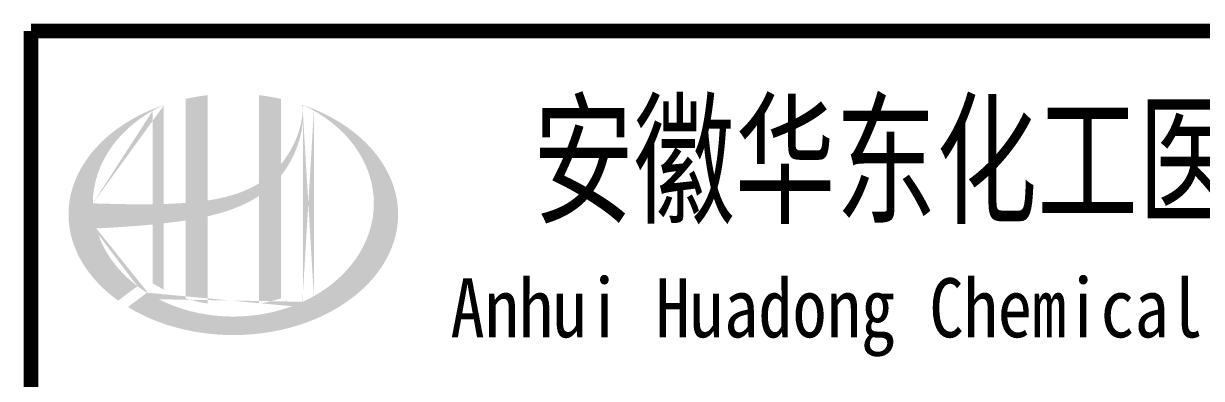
# Model space of a CAD drawing. Extents: x 84552 to 1115094, y -331058 to 102248.
# Drawn here: x 321707 to 324495, y 61838 to 62679 of the extents above; entities that cross this region are included whole.
import ezdxf
from ezdxf.enums import TextEntityAlignment as Align

# ---------------------------------------------------------------- set-up
doc = ezdxf.new("R2010")
doc.units = 0
doc.header["$LTSCALE"] = 1000
doc.header["$MEASUREMENT"] = 0
doc.styles.add('宋体', font='', dxfattribs={"width": 0.6})
doc.styles.get('宋体').set_extended_font_data('SimSun')

msp = doc.modelspace()

# ---------------------------------------------------------------- hatches: boundary and pattern name
h = msp.add_hatch(color=256)
edge = h.paths.add_edge_path()
edge.add_spline(control_points=[(322143.1, 62222), (322146.2, 62222.7), (322149.2, 62223.4), (322173.8, 62229.3), (322195, 62235.8), (322232.5, 62251.4), (322249, 62259.9), (322264.4, 62270.2)], knot_values=[61.629012, 61.629012, 61.629012, 61.629012, 63.330431, 63.330431, 75.353634, 75.353634, 85.398649, 85.398649, 85.398649, 85.398649], degree=3, periodic=0)
edge.add_line((322264.4, 62270.2), (322264.4, 62015.1))
edge.add_spline(control_points=[(322264.4, 62015.1), (322273, 62016.4), (322281.5, 62018.1), (322298.9, 62022.1), (322307.7, 62024.5), (322316.4, 62027.3)], knot_values=[4.908456, 4.908456, 4.908456, 4.908456, 4.992821, 4.992821, 5.083034, 5.083034, 5.083034, 5.083034], degree=3, periodic=0)
edge.add_line((322316.4, 62027.3), (322316.4, 62318))
edge.add_spline(control_points=[(322316.4, 62318), (322320.8, 62323.5), (322324.9, 62329.1), (322337.9, 62349), (322345.7, 62363.9), (322360.4, 62400.3), (322366, 62422.2), (322368.3, 62444.9), (322368.4, 62445.5), (322368.4, 62446.2)], knot_values=[97.991744, 97.991744, 97.991744, 97.991744, 101.64219, 101.64219, 110.337975, 110.337975, 121.934322, 121.934322, 122.270691, 122.270691, 122.270691, 122.270691], degree=3, periodic=0)
edge.add_line((322368.4, 62446.2), (322368.4, 62481.4))
edge.add_spline(control_points=[(322368.4, 62481.4), (322368.4, 62477.5), (322368.2, 62473.7), (322367.9, 62469.9)], knot_values=[126.194075, 126.194075, 126.194075, 126.194075, 128.396762, 128.396762, 128.396762, 128.396762], degree=3, periodic=0)
edge.add_spline(control_points=[(322367.9, 62469.9), (322367.7, 62466.8), (322367.4, 62463.7), (322367, 62460.6)], knot_values=[124.417049, 124.417049, 124.417049, 124.417049, 126.194075, 126.194075, 126.194075, 126.194075], degree=3, periodic=0)
edge.add_spline(control_points=[(322367, 62460.6), (322366.4, 62456), (322365.7, 62451.4), (322364.8, 62446.9)], knot_values=[121.80529, 121.80529, 121.80529, 121.80529, 124.417049, 124.417049, 124.417049, 124.417049], degree=3, periodic=0)
edge.add_spline(control_points=[(322364.8, 62446.9), (322363.6, 62440.8), (322362.1, 62434.7), (322360.4, 62428.7)], knot_values=[118.31574, 118.31574, 118.31574, 118.31574, 121.80529, 121.80529, 121.80529, 121.80529], degree=3, periodic=0)
edge.add_spline(control_points=[(322360.4, 62428.7), (322358.6, 62422.7), (322356.6, 62416.7), (322354.3, 62410.7)], knot_values=[114.795988, 114.795988, 114.795988, 114.795988, 118.31574, 118.31574, 118.31574, 118.31574], degree=3, periodic=0)
edge.add_spline(control_points=[(322354.3, 62410.7), (322352.1, 62404.9), (322349.6, 62399.1), (322346.9, 62393.4)], knot_values=[111.329641, 111.329641, 111.329641, 111.329641, 114.795988, 114.795988, 114.795988, 114.795988], degree=3, periodic=0)
edge.add_spline(control_points=[(322346.9, 62393.4), (322344.1, 62387.7), (322341.1, 62382), (322337.9, 62376.5)], knot_values=[107.79529, 107.79529, 107.79529, 107.79529, 111.329641, 111.329641, 111.329641, 111.329641], degree=3, periodic=0)
edge.add_spline(control_points=[(322337.9, 62376.5), (322334.7, 62371), (322331.4, 62365.8), (322327.8, 62360.6)], knot_values=[104.343579, 104.343579, 104.343579, 104.343579, 107.79529, 107.79529, 107.79529, 107.79529], degree=3, periodic=0)
edge.add_spline(control_points=[(322327.8, 62360.6), (322324.2, 62355.4), (322320.4, 62350.4), (322316.4, 62345.6)], knot_values=[100.8507, 100.8507, 100.8507, 100.8507, 104.343579, 104.343579, 104.343579, 104.343579], degree=3, periodic=0)
edge.add_line((322316.4, 62345.6), (322316.4, 62500.2))
edge.add_spline(control_points=[(322316.4, 62500.2), (322299.4, 62504), (322282, 62506.9), (322264.4, 62509)], knot_values=[4.423999, 4.423999, 4.423999, 4.423999, 4.558741, 4.558741, 4.558741, 4.558741], degree=3, periodic=0)
edge.add_line((322264.4, 62509), (322264.4, 62299.9))
edge.add_spline(control_points=[(322264.4, 62299.9), (322228.5, 62277.6), (322186.4, 62266), (322143.1, 62259.5)], knot_values=[63.246215, 63.246215, 63.246215, 63.246215, 87.689124, 87.689124, 87.689124, 87.689124], degree=3, periodic=0)
edge.add_line((322143.1, 62259.5), (322143.1, 62509))
edge.add_spline(control_points=[(322143.1, 62509), (322125.5, 62506.9), (322108.1, 62504), (322091.1, 62500.2)], knot_values=[4.866038, 4.866038, 4.866038, 4.866038, 5.000777, 5.000777, 5.000777, 5.000777], degree=3, periodic=0)
edge.add_line((322091.1, 62500.2), (322091.1, 62253.8))
edge.add_spline(control_points=[(322091.1, 62253.8), (322090.3, 62253.7), (322072.8, 62252.4), (322055.5, 62251.5), (322039.1, 62251)], knot_values=[43.657356, 43.657356, 43.657356, 43.657356, 44.134253, 53.497092, 53.497092, 53.497092, 53.497092], degree=3, periodic=0)
edge.add_line((322039.1, 62251), (322039.1, 62485.6))
edge.add_spline(control_points=[(322039.1, 62485.6), (322030.6, 62482.7), (322022.2, 62479.5), (322014, 62476.1)], knot_values=[5.14157, 5.14157, 5.14157, 5.14157, 5.212921, 5.212921, 5.212921, 5.212921], degree=3, periodic=0)
edge.add_spline(control_points=[(322014, 62476.1), (322010.5, 62474.7), (322007.1, 62473.3), (321991, 62466.2), (321978.7, 62460.1), (321967, 62453.5)], knot_values=[5.212921, 5.212921, 5.212921, 5.212921, 5.24296, 5.24296, 5.355623, 5.355623, 5.355623, 5.355623], degree=3, periodic=0)
edge.add_spline(control_points=[(321967, 62453.5), (321959.6, 62449.3), (321952.3, 62444.9), (321945.3, 62440.4)], knot_values=[5.355623, 5.355623, 5.355623, 5.355623, 5.426974, 5.426974, 5.426974, 5.426974], degree=3, periodic=0)
edge.add_spline(control_points=[(321945.3, 62440.4), (321941.6, 62437.9), (321938, 62435.5), (321931.3, 62430.7), (321928.1, 62428.5), (321925.1, 62426.2)], knot_values=[5.426974, 5.426974, 5.426974, 5.426974, 5.464765, 5.464765, 5.498325, 5.498325, 5.498325, 5.498325], degree=3, periodic=0)
edge.add_spline(control_points=[(321925.1, 62426.2), (321912, 62416.4), (321900, 62406), (321889, 62395)], knot_values=[5.498325, 5.498325, 5.498325, 5.498325, 5.641027, 5.641027, 5.641027, 5.641027], degree=3, periodic=0)
edge.add_spline(control_points=[(321889, 62395), (321885.6, 62391.5), (321882.2, 62387.9), (321871.9, 62376.6), (321865.5, 62368.7), (321859.6, 62360.6)], knot_values=[5.641027, 5.641027, 5.641027, 5.641027, 5.686569, 5.686569, 5.783729, 5.783729, 5.783729, 5.783729], degree=3, periodic=0)
edge.add_spline(control_points=[(321859.6, 62360.6), (321852.1, 62350.2), (321845.4, 62339.5), (321838.8, 62327), (321838, 62325.5), (321837.2, 62323.9)], knot_values=[5.783729, 5.783729, 5.783729, 5.783729, 5.908374, 5.908374, 5.92643, 5.92643, 5.92643, 5.92643], degree=3, periodic=0)
edge.add_spline(control_points=[(321837.2, 62323.9), (321831, 62311.3), (321826, 62298.5), (321822.2, 62285.5)], knot_values=[5.92643, 5.92643, 5.92643, 5.92643, 6.069132, 6.069132, 6.069132, 6.069132], degree=3, periodic=0)
edge.add_spline(control_points=[(321822.2, 62285.5), (321820.6, 62280), (321819.2, 62274.4), (321816.6, 62261.3), (321815.4, 62253.8), (321814.7, 62246.3)], knot_values=[6.069132, 6.069132, 6.069132, 6.069132, 6.130179, 6.130179, 6.211834, 6.211834, 6.211834, 6.211834], degree=3, periodic=0)
edge.add_spline(control_points=[(321814.7, 62246.3), (321814.1, 62239.7), (321813.8, 62233.1), (321813.8, 62226.5)], knot_values=[6.211834, 6.211834, 6.211834, 6.211834, 6.283185, 6.283185, 6.283185, 6.283185], degree=3, periodic=0)
edge.add_spline(control_points=[(321813.8, 62226.5), (321813.8, 62221.8), (321813.9, 62217.1), (321814.2, 62212.5)], knot_values=[6.283185, 6.283185, 6.283185, 6.283185, 6.333655, 6.333655, 6.333655, 6.333655], degree=3, periodic=0)
edge.add_spline(control_points=[(321814.2, 62212.5), (321814.9, 62203.2), (321816.1, 62193.9), (321818, 62184.6)], knot_values=[6.333655, 6.333655, 6.333655, 6.333655, 6.434594, 6.434594, 6.434594, 6.434594], degree=3, periodic=0)
edge.add_spline(control_points=[(321818, 62184.6), (321818.1, 62184), (321818.3, 62183.4), (321820.2, 62174.1), (321822.6, 62165.5), (321825.5, 62157)], knot_values=[6.434594, 6.434594, 6.434594, 6.434594, 6.441278, 6.441278, 6.535532, 6.535532, 6.535532, 6.535532], degree=3, periodic=0)
edge.add_spline(control_points=[(321825.5, 62157), (321828.7, 62147.9), (321832.4, 62138.9), (321836.8, 62130)], knot_values=[6.535532, 6.535532, 6.535532, 6.535532, 6.636471, 6.636471, 6.636471, 6.636471], degree=3, periodic=0)
edge.add_spline(control_points=[(321836.8, 62130), (321837.9, 62127.8), (321839, 62125.5), (321843.7, 62116.7), (321847.6, 62110.2), (321851.7, 62103.8)], knot_values=[6.636471, 6.636471, 6.636471, 6.636471, 6.661894, 6.661894, 6.73741, 6.73741, 6.73741, 6.73741], degree=3, periodic=0)
edge.add_spline(control_points=[(321851.7, 62103.8), (321857.3, 62095.2), (321863.5, 62086.8), (321870.3, 62078.6)], knot_values=[6.73741, 6.73741, 6.73741, 6.73741, 6.838349, 6.838349, 6.838349, 6.838349], degree=3, periodic=0)
edge.add_spline(control_points=[(321870.3, 62078.6), (321873.2, 62075), (321876.3, 62071.5), (321883.6, 62063.5), (321887.8, 62059.1), (321892.3, 62054.8)], knot_values=[6.838349, 6.838349, 6.838349, 6.838349, 6.88251, 6.88251, 6.939288, 6.939288, 6.939288, 6.939288], degree=3, periodic=0)
edge.add_spline(control_points=[(321892.3, 62054.8), (321900.2, 62047.1), (321908.6, 62039.7), (321917.6, 62032.6)], knot_values=[6.939288, 6.939288, 6.939288, 6.939288, 7.040227, 7.040227, 7.040227, 7.040227], degree=3, periodic=0)
edge.add_spline(control_points=[(321917.6, 62032.6), (321922, 62029), (321926.6, 62025.5), (321931.3, 62022.2)], knot_values=[7.040227, 7.040227, 7.040227, 7.040227, 7.090696, 7.090696, 7.090696, 7.090696], degree=3, periodic=0)
edge.add_line((321931.3, 62022.2), (321976.9, 62056.3))
edge.add_ellipse((322203.8, 62252.5), major_axis=(332.5, 0), ratio=0.806676, start_angle=192.819, end_angle=226.9853, ccw=False)
edge.add_spline(control_points=[(321879.5, 62193), (321891.6, 62193.7), (321903.6, 62194.4), (321947.9, 62197.2), (321980.4, 62199.4), (322013.1, 62202.5)], knot_values=[11.398263, 11.398263, 11.398263, 11.398263, 18.40729, 18.40729, 37.18094, 37.18094, 37.18094, 37.18094], degree=3, periodic=0)
edge.add_line((322013.1, 62202.5), (322013.1, 62063))
edge.add_spline(control_points=[(322013.1, 62063), (322014.9, 62061.9), (322016.7, 62060.8), (322025.2, 62055.7), (322032, 62051.9), (322039.1, 62048.3)], knot_values=[4.049945, 4.049945, 4.049945, 4.049945, 4.072021, 4.072021, 4.153257, 4.153257, 4.153257, 4.153257], degree=3, periodic=0)
edge.add_line((322039.1, 62048.3), (322039.1, 62205.2))
edge.add_spline(control_points=[(322039.1, 62205.2), (322055.2, 62207.1), (322071.4, 62209.2), (322088.8, 62211.9), (322090, 62212.1), (322091.1, 62212.2)], knot_values=[42.135009, 42.135009, 42.135009, 42.135009, 51.307228, 51.307228, 51.948574, 51.948574, 51.948574, 51.948574], degree=3, periodic=0)
edge.add_line((322091.1, 62212.2), (322091.1, 62027.3))
edge.add_spline(control_points=[(322091.1, 62027.3), (322107.9, 62022), (322125.3, 62017.9), (322143.1, 62015.1)], knot_values=[4.34174, 4.34174, 4.34174, 4.34174, 4.516316, 4.516316, 4.516316, 4.516316], degree=3, periodic=0)
edge.add_line((322143.1, 62015.1), (322143.1, 62222))
edge = h.paths.add_edge_path(flags=16)
edge.add_ellipse((322203.8, 62252.5), major_axis=(332.5, 0), ratio=0.806676, start_angle=124.9875, end_angle=179.999, ccw=False)
edge.add_line((322013.1, 62472.2), (322013.1, 62250.4))
edge.add_spline(control_points=[(322013.1, 62250.4), (321965.4, 62249.8), (321918.4, 62251.3), (321871.3, 62252.5)], knot_values=[11.27373, 11.27373, 11.27373, 11.27373, 38.687513, 38.687513, 38.687513, 38.687513], degree=3, periodic=0)
edge = h.paths.add_edge_path()
edge.add_spline(control_points=[(321954.4, 62006.9), (321969.9, 61997.4), (321986.4, 61988.8), (322028.8, 61970.2), (322055.4, 61961.2), (322110.8, 61948), (322139.5, 61943.6), (322197.6, 61939.7), (322226.9, 61940.2), (322284.7, 61945.9), (322313.1, 61951.2), (322367.6, 61966.2), (322393.7, 61976), (322442.2, 61999.4), (322464.5, 62013.1), (322504.5, 62043.6), (322522.1, 62060.3), (322551.8, 62096.1), (322563.8, 62115), (322582, 62154.1), (322588.2, 62174.2), (322594.4, 62214.8), (322594.6, 62235.3), (322588.9, 62276), (322582.9, 62296.3), (322565.1, 62335.6), (322553.2, 62354.7), (322523.8, 62390.8), (322506.3, 62407.8), (322466.4, 62438.6), (322444, 62452.5), (322403.4, 62472.4), (322386.3, 62479.5), (322368.4, 62485.6)], knot_values=[0.886421, 0.886421, 0.886421, 0.886421, 1.040557, 1.040557, 1.261172, 1.261172, 1.481788, 1.481788, 1.702404, 1.702404, 1.92302, 1.92302, 2.143636, 2.143636, 2.364252, 2.364252, 2.584868, 2.584868, 2.805484, 2.805484, 3.026099, 3.026099, 3.246715, 3.246715, 3.46852, 3.46852, 3.690325, 3.690325, 3.91213, 3.91213, 4.133935, 4.133935, 4.283209, 4.283209, 4.283209, 4.283209], degree=3, periodic=0)
edge.add_line((322368.4, 62485.6), (322368.4, 62485.6))
edge.add_spline(control_points=[(322368.4, 62485.5), (322368.5, 62484.1), (322368.5, 62482.8), (322368.4, 62481.4)], knot_values=[128.396762, 128.396762, 128.396762, 128.396762, 129.192193, 129.192193, 129.192193, 129.192193], degree=3, periodic=0)
edge.add_line((322368.4, 62481.4), (322368.4, 62019.4))
edge.add_ellipse((322203.8, 62252.5), major_axis=(332.5, 0), ratio=0.806676, start_angle=232.1054, end_angle=299.6833, ccw=False)
edge.add_line((321999.5, 62040.8), (321954.4, 62006.9))
edge = h.paths.add_edge_path(flags=16)
edge.add_ellipse((322203.8, 62252.5), major_axis=(332.5, 0), ratio=0.806676, start_angle=304.9875, end_angle=415.0121, ccw=False)
edge.add_line((322394.4, 62032.7), (322394.4, 62472.2))

# ---------------------------------------------------------------- linework, layer by layer
msp.add_line((322714.5, 62661.2), (330724.8, 62661.2))
at = {"const_width": 35}
for points in [[(321724.8, 62661.2), (321724.8, 59661.2)], [(330724.8, 62661.2), (321724.8, 62661.2)]]:
    msp.add_lwpolyline(points, dxfattribs=at)

# ---------------------------------------------------------------- texts
at = {"style": '宋体'}
for s, height, width, p in [('安徽华东化工医药工程有限责任公司', 250, 0.7, (324822.3, 62361.2)), ('Anhui Huadong Chemical & Medical Engineering Co.,Ltd', 140, 0.85, (324822.3, 61986.2))]:
    msp.add_text(s, height=height, dxfattribs=dict(at, width=width)).set_placement(p, align=Align.MIDDLE)

doc.saveas('drawing.dxf')
